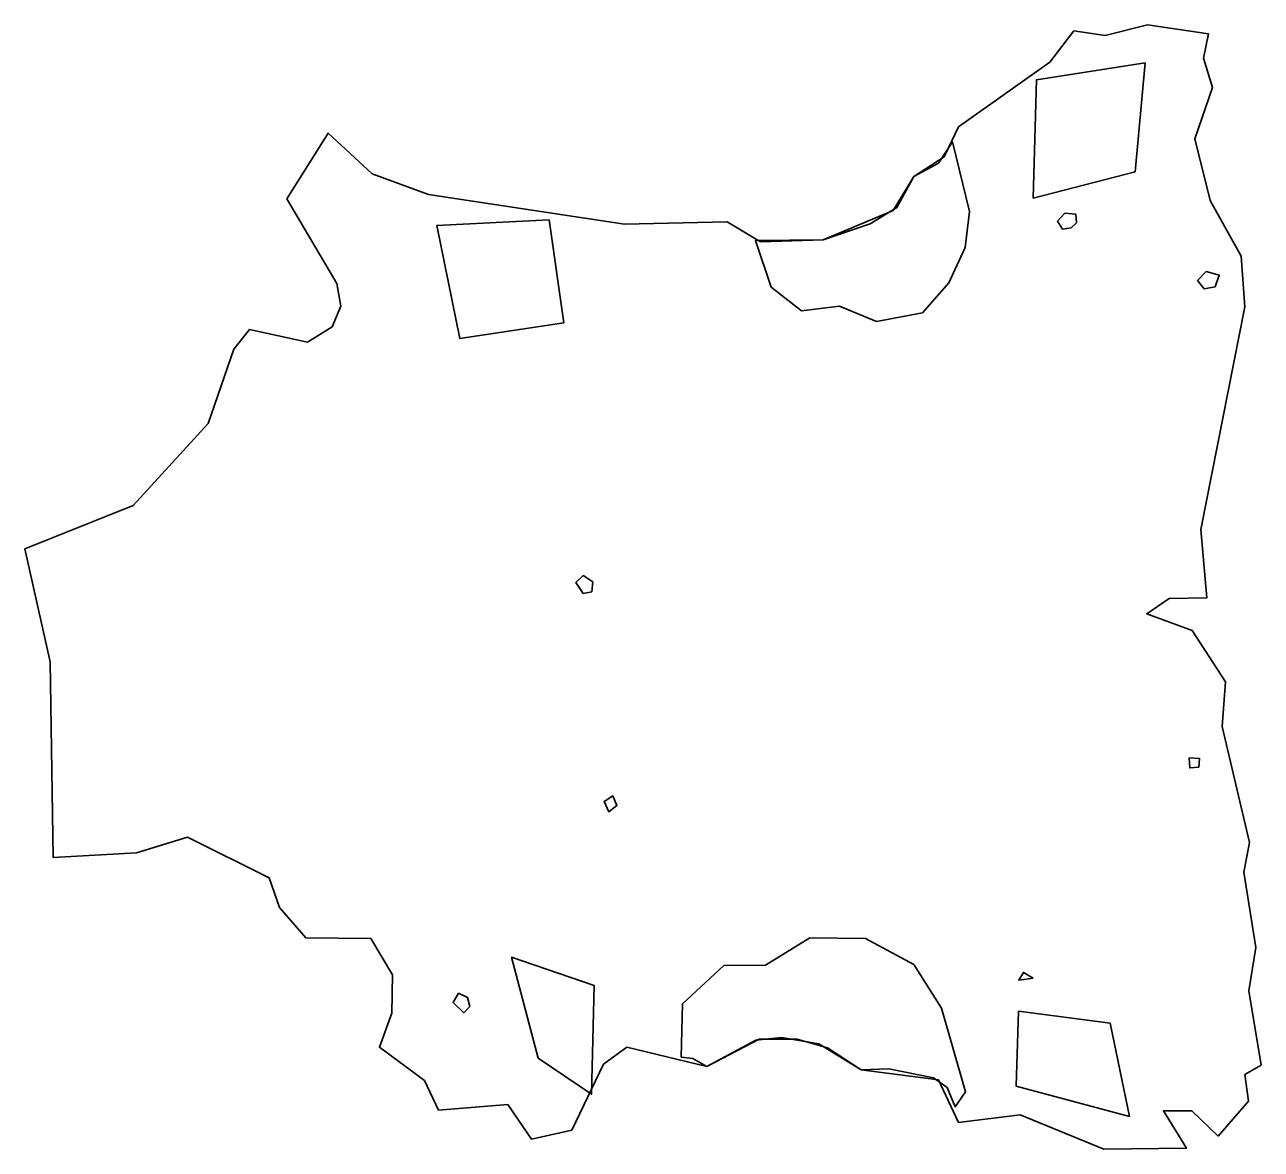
# Model space of a CAD drawing. Extents: x 1 to 10012, y -9106 to 0.
import ezdxf

# ---------------------------------------------------------------- set-up
doc = ezdxf.new("R2010")
doc.units = 0
doc.linetypes.add('Solid', pattern=[0])
for name, color, linetype in [('zone_0_q1', 7, 'Continuous'), ('zone_1_q1', 7, 'Continuous'), ('zone_2_q1', 7, 'Continuous'), ('zone_3_q1', 7, 'Continuous')]:
    doc.layers.add(name, color=color, linetype=linetype)

msp = doc.modelspace()

# ---------------------------------------------------------------- linework, layer by layer
at = {"color": 0, "linetype": 'Solid', "lineweight": 35}
for points in [[(880, -3894), (1485, -3228), (1694, -2627), (1822, -2467), (2291, -2570), (2491, -2447), (2560, -2278), (2529, -2095), (2123, -1411), (2457, -879), (2813, -1207), (3269, -1376), (4857, -1616), (5689, -1595), (5957, -1758), (6465, -1742), (7033, -1505), (7200, -1229), (7445, -1069), (7562, -828), (8299, -303), (8495, -50), (8748, -87), (9091, 0), (9585, -74), (9544, -271), (9618, -509), (9475, -923), (9599, -1423), (9849, -1873), (9879, -2285), (9524, -4088), (9571, -4641), (9265, -4645), (9085, -4769), (9452, -4906), (9722, -5321), (9695, -5682), (9918, -6623), (9870, -6862), (9968, -7471), (9912, -7824), (10012, -8424), (9878, -8501), (9908, -8716), (9663, -8999), (9450, -8795), (9220, -8795), (9406, -9098), (8738, -9106), (8061, -8828), (7561, -8888), (7399, -8545), (6772, -8463), (6430, -8253), (6128, -8202), (5919, -8223), (5524, -8436), (4876, -8280), (4686, -8418), (4429, -8950), (4103, -9023), (3911, -8743), (3351, -8788), (3237, -8549), (2873, -8280), (2974, -8003), (2979, -7693), (2804, -7399), (2277, -7395), (2063, -7149), (1981, -6909), (1320, -6579), (906, -6705), (230, -6743), (207, -5158), (1, -4244), (880, -3894)], [(7650, -1512), (7615, -1804), (7482, -2090), (7269, -2332), (6898, -2402), (6597, -2278), (6291, -2318), (6044, -2125), (5916, -1748), (6465, -1742), (6845, -1613), (7062, -1480), (7200, -1229), (7398, -1120), (7511, -948), (7650, -1512)], [(8515, -1603), (8472, -1646), (8403, -1655), (8361, -1592), (8423, -1527), (8510, -1535), (8515, -1603)], [(9639, -2122), (9549, -2138), (9496, -2070), (9567, -1998), (9672, -2028), (9639, -2122)], [(4591, -4592), (4522, -4605), (4464, -4517), (4521, -4461), (4600, -4512), (4591, -4592)], [(9511, -5942), (9506, -6012), (9433, -6018), (9429, -5937), (9511, -5942)], [(4762, -6244), (4795, -6323), (4731, -6373), (4691, -6289), (4762, -6244)], [(5325, -7928), (5662, -7618), (5998, -7614), (6358, -7395), (6808, -7400), (7199, -7609), (7422, -7964), (7618, -8642), (7534, -8761), (7468, -8606), (7359, -8527), (6997, -8455), (6772, -8463), (6500, -8284), (6255, -8214), (5948, -8214), (5524, -8436), (5409, -8371), (5316, -8360), (5325, -7928)], [(8164, -7720), (8049, -7738), (8086, -7674), (8164, -7720)], [(3514, -7843), (3586, -7876), (3604, -7951), (3555, -8001), (3469, -7917), (3514, -7843)]]:
    msp.add_lwpolyline(points, close=True, dxfattribs=at)
at = {"layer": 'zone_0_q1', "color": 40, "linetype": 'Solid', "lineweight": 35}
msp.add_lwpolyline([(8789, -8085), (8945, -8840), (8028, -8594), (8047, -7988), (8789, -8085)], close=True, dxfattribs=at)
at = {"layer": 'zone_1_q1', "color": 40, "linetype": 'Solid', "lineweight": 35}
msp.add_lwpolyline([(4158, -8368), (3943, -7551), (4612, -7781), (4589, -8660), (4158, -8368)], close=True, dxfattribs=at)
at = {"layer": 'zone_2_q1', "color": 40, "linetype": 'Solid', "lineweight": 35}
msp.add_lwpolyline([(4247, -1580), (4365, -2414), (3524, -2542), (3337, -1627), (4247, -1580)], close=True, dxfattribs=at)
at = {"layer": 'zone_3_q1', "color": 40, "linetype": 'Solid', "lineweight": 35}
msp.add_lwpolyline([(9072, -309), (8991, -1192), (8166, -1404), (8191, -446), (9072, -309)], close=True, dxfattribs=at)

doc.saveas('drawing.dxf')
